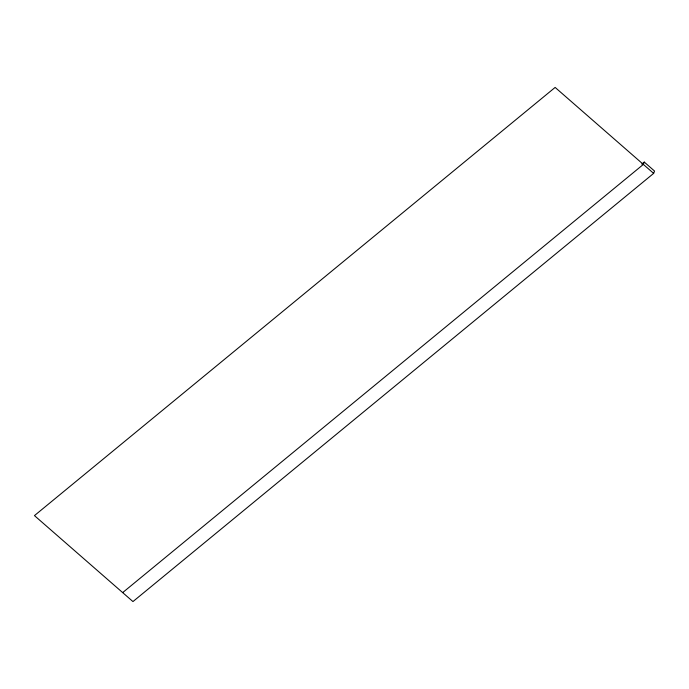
<?xml version="1.0" encoding="UTF-8"?>
<svg xmlns="http://www.w3.org/2000/svg" width="689" height="689" viewBox="0 0 689 689"><rect width="100%" height="100%" fill="white"/><g stroke="black" fill="none" stroke-linecap="round" stroke-linejoin="round"><path stroke-width="1.03" d="M653.646 173.387L555.136 87.425L34.45 515.613L132.96 601.575L653.646 173.387L654.55 171.053L644.267 162.079L643.362 164.413L122.676 592.6M641.778 164.128L644.267 162.079"/></g></svg>
